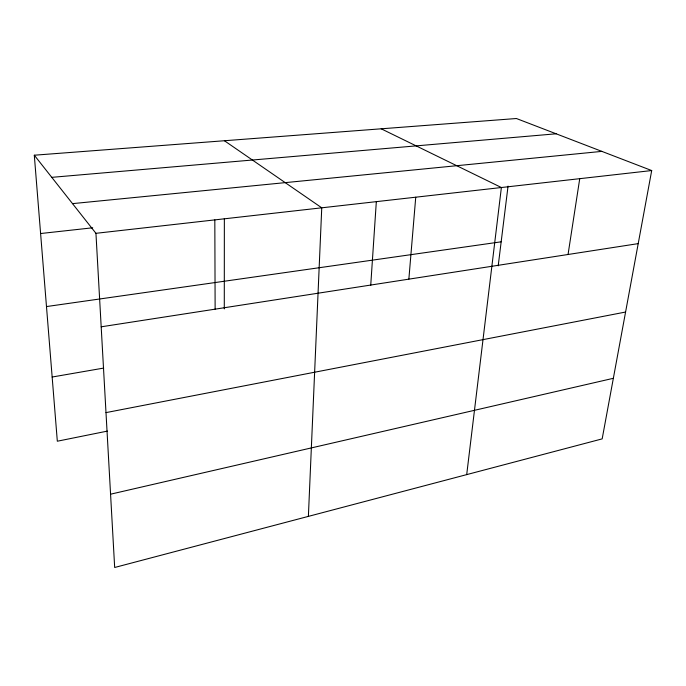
<?xml version="1.0" encoding="UTF-8"?>
<svg xmlns="http://www.w3.org/2000/svg" width="686" height="686" viewBox="0 0 686 686"><rect width="100%" height="100%" fill="white"/><g stroke="black" fill="none" stroke-linecap="round" stroke-linejoin="round"><path stroke-width="1.03" d="M224.288 308.889L224.356 218.568M308.383 516.387L321.751 207.815L224.408 140.733M370.723 285.385L376.322 201.761M408.856 279.151L415.742 197.199M466.703 474.618L501.38 187.527L381.21 128.805M498.199 265.868L508.052 186.112M568.051 254.489L579.739 178.677M651.7 170.548L602.171 438.877L114.673 567.485L95.946 233.317L34.3 155.208L516.412 118.515L651.7 170.548L95.946 233.317M110.566 494.194L613.353 378.303M107.41 431.1L57.324 441.218L34.3 155.208M105.996 412.612L625.581 312.036M52.153 377.026L103.697 368.082M101.185 326.81L638.212 243.624M46.485 306.565L501.166 241.815M40.603 233.532L92.704 227.786M72.519 203.631L601.854 151.383M51.776 177.348L556.149 133.796M214.821 219.897L215.13 309.163"/></g></svg>
